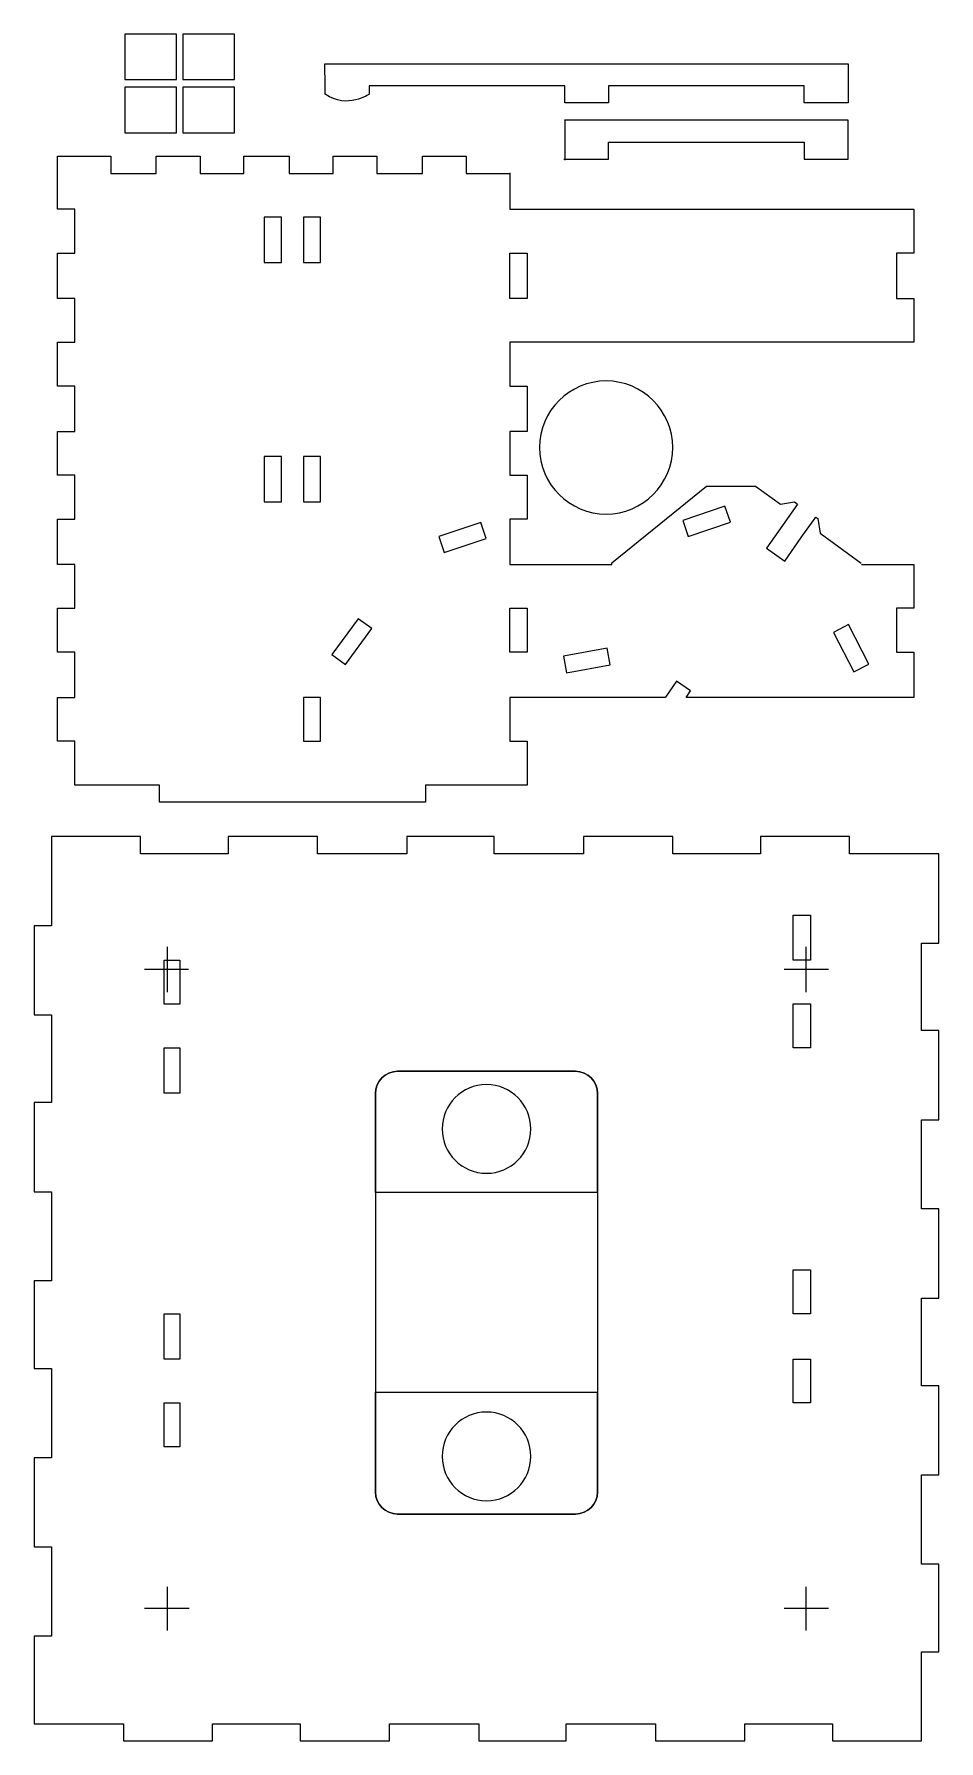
# Model space of a CAD drawing. Header units: millimetres. Extents: x -85 to 85, y -161 to 160.
import ezdxf

# ---------------------------------------------------------------- set-up
doc = ezdxf.new("R2010")
doc.units = ezdxf.units.MM
doc.header["$MEASUREMENT"] = 0
doc.layers.add('Layer 1', color=7, linetype='Continuous')
doc.layers.add('Layer 2', color=5, linetype='Continuous')

msp = doc.modelspace()

# ---------------------------------------------------------------- linework, layer by layer
at = {"layer": 'Layer 1', "color": 1, "lineweight": 9}
for points, knots in [([(-67.72, 159.78), (-67.72, 159.78), (-58.02, 159.78), (-58.02, 159.78), (-58.02, 159.78), (-58.02, 159.78), (-58.02, 151.26), (-58.02, 151.26), (-58.02, 151.26), (-58.02, 151.26), (-67.72, 151.26), (-67.72, 151.26), (-67.72, 151.26), (-67.72, 151.26), (-67.72, 159.78), (-67.72, 159.78)], [0, 0, 0, 0, 0.2, 0.2, 0.2, 0.2, 0.4, 0.4, 0.4, 0.4, 0.6, 0.6, 0.6, 0.6, 1, 1, 1, 1]), ([(-56.84, 159.78), (-56.84, 159.78), (-47.14, 159.78), (-47.14, 159.78), (-47.14, 159.78), (-47.14, 159.78), (-47.14, 151.26), (-47.14, 151.26), (-47.14, 151.26), (-47.14, 151.26), (-56.84, 151.26), (-56.84, 151.26), (-56.84, 151.26), (-56.84, 151.26), (-56.84, 159.78), (-56.84, 159.78)], [0, 0, 0, 0, 0.2, 0.2, 0.2, 0.2, 0.4, 0.4, 0.4, 0.4, 0.6, 0.6, 0.6, 0.6, 1, 1, 1, 1]), ([(-30.09, 148.5), (-25.98, 145.6), (-21.86, 148.5), (-21.86, 148.5), (-21.86, 148.5), (-21.86, 148.5), (-21.86, 150.08), (-21.86, 150.08), (-21.86, 150.08), (-21.86, 150.08), (14.89, 150.08), (14.89, 150.08), (14.89, 150.08), (14.89, 150.08), (14.89, 146.85), (14.89, 146.85), (14.89, 146.85), (14.89, 146.85), (23.12, 146.85), (23.12, 146.85), (23.12, 146.85), (23.12, 146.85), (23.12, 150.08), (23.12, 150.08), (23.12, 150.08), (23.12, 150.08), (59.87, 150.08), (59.87, 150.08), (59.87, 150.08), (59.87, 150.08), (59.87, 146.85), (59.87, 146.85), (59.87, 146.85), (59.87, 146.85), (68.1, 146.85), (68.1, 146.85), (68.1, 146.85), (68.1, 146.85), (68.1, 150), (68.1, 150), (68.1, 150), (68.1, 150), (68.1, 154.2), (68.1, 154.2), (68.1, 154.2), (68.1, 154.2), (-30.18, 154.2), (-30.18, 154.2), (-30.18, 154.2), (-30.18, 154.2), (-30.09, 150), (-30.09, 150), (-30.09, 150), (-30.09, 150), (-30.09, 148.5), (-30.09, 148.5)], [0, 0, 0, 0, 0.066667, 0.066667, 0.066667, 0.066667, 0.133333, 0.133333, 0.133333, 0.133333, 0.2, 0.2, 0.2, 0.2, 0.266667, 0.266667, 0.266667, 0.266667, 0.333333, 0.333333, 0.333333, 0.333333, 0.4, 0.4, 0.4, 0.4, 0.466667, 0.466667, 0.466667, 0.466667, 0.533333, 0.533333, 0.533333, 0.533333, 0.6, 0.6, 0.6, 0.6, 0.666667, 0.666667, 0.666667, 0.666667, 0.733333, 0.733333, 0.733333, 0.733333, 0.8, 0.8, 0.8, 0.8, 0.866667, 0.866667, 0.866667, 0.866667, 1, 1, 1, 1]), ([(-67.72, 149.79), (-67.72, 149.79), (-58.02, 149.79), (-58.02, 149.79), (-58.02, 149.79), (-58.02, 149.79), (-58.02, 141.26), (-58.02, 141.26), (-58.02, 141.26), (-58.02, 141.26), (-67.72, 141.26), (-67.72, 141.26), (-67.72, 141.26), (-67.72, 141.26), (-67.72, 149.79), (-67.72, 149.79)], [0, 0, 0, 0, 0.2, 0.2, 0.2, 0.2, 0.4, 0.4, 0.4, 0.4, 0.6, 0.6, 0.6, 0.6, 1, 1, 1, 1]), ([(-56.84, 149.79), (-56.84, 149.79), (-47.14, 149.79), (-47.14, 149.79), (-47.14, 149.79), (-47.14, 149.79), (-47.14, 141.26), (-47.14, 141.26), (-47.14, 141.26), (-47.14, 141.26), (-56.84, 141.26), (-56.84, 141.26), (-56.84, 141.26), (-56.84, 141.26), (-56.84, 149.79), (-56.84, 149.79)], [0, 0, 0, 0, 0.2, 0.2, 0.2, 0.2, 0.4, 0.4, 0.4, 0.4, 0.6, 0.6, 0.6, 0.6, 1, 1, 1, 1]), ([(14.74, 136.26), (14.74, 136.26), (23.12, 136.26), (23.12, 136.26), (23.12, 136.26), (23.12, 136.26), (23.12, 139.5), (23.12, 139.5), (23.12, 139.5), (23.12, 139.5), (59.87, 139.5), (59.87, 139.5), (59.87, 139.5), (59.87, 139.5), (59.87, 136.26), (59.87, 136.26), (59.87, 136.26), (59.87, 136.26), (68.1, 136.26), (68.1, 136.26), (68.1, 136.26), (68.1, 136.26), (68.1, 139.36), (68.1, 139.36), (68.1, 139.36), (68.1, 139.36), (68.1, 143.61), (68.1, 143.61), (68.1, 143.61), (68.1, 143.61), (14.87, 143.61), (14.87, 143.61), (14.87, 143.61), (14.87, 143.61), (14.89, 143.53), (14.89, 143.53), (14.89, 143.53), (14.89, 143.53), (14.89, 136.12), (14.89, 136.12)], [0, 0, 0, 0, 0.090909, 0.090909, 0.090909, 0.090909, 0.181818, 0.181818, 0.181818, 0.181818, 0.272727, 0.272727, 0.272727, 0.272727, 0.363636, 0.363636, 0.363636, 0.363636, 0.454545, 0.454545, 0.454545, 0.454545, 0.545455, 0.545455, 0.545455, 0.545455, 0.636364, 0.636364, 0.636364, 0.636364, 0.727273, 0.727273, 0.727273, 0.727273, 0.818182, 0.818182, 0.818182, 0.818182, 1, 1, 1, 1]), ([(70.6, 60.12), (70.6, 60.12), (80.45, 60.12), (80.45, 60.12), (80.45, 60.12), (80.45, 60.12), (80.45, 51.89), (80.45, 51.89), (80.45, 51.89), (80.45, 51.89), (77.21, 51.89), (77.21, 51.89), (77.21, 51.89), (77.21, 51.89), (77.21, 43.66), (77.21, 43.66), (77.21, 43.66), (77.21, 43.66), (80.45, 43.66), (80.45, 43.66), (80.45, 43.66), (80.45, 43.66), (80.45, 35.23), (80.45, 35.23), (80.45, 35.23), (80.45, 35.23), (80.45, 35.13), (80.45, 35.13), (80.45, 35.13), (80.45, 35.13), (37.68, 35.13), (37.68, 35.13), (37.68, 35.13), (37.68, 35.13), (38.51, 36.4), (38.51, 36.4), (38.51, 36.4), (38.51, 36.4), (35.9, 38.22), (35.9, 38.22), (35.9, 38.22), (35.9, 38.22), (33.83, 35.18), (33.83, 35.18), (33.83, 35.18), (33.83, 35.18), (33.83, 35.13), (33.83, 35.13), (33.83, 35.13), (33.83, 35.13), (7.83, 35.13), (7.83, 35.13), (7.83, 35.13), (7.83, 35.13), (7.83, 35.23), (7.83, 35.23), (7.83, 35.23), (7.83, 35.23), (7.83, 35.13), (7.83, 35.13), (7.83, 35.13), (7.83, 35.13), (4.6, 35.13), (4.6, 35.13), (4.6, 35.13), (4.6, 35.13), (4.6, 26.9), (4.6, 26.9), (4.6, 26.9), (4.6, 26.9), (7.83, 26.9), (7.83, 26.9), (7.83, 26.9), (7.83, 26.9), (7.83, 18.67), (7.83, 18.67), (7.83, 18.67), (7.83, 18.67), (4.69, 18.67), (4.69, 18.67), (4.69, 18.67), (4.69, 18.67), (-11.28, 18.67), (-11.28, 18.67), (-11.28, 18.67), (-11.28, 18.67), (-11.28, 15.44), (-11.28, 15.44), (-11.28, 15.44), (-11.28, 15.44), (-27.86, 15.44), (-27.86, 15.44), (-27.86, 15.44), (-27.86, 15.44), (-44.51, 15.44), (-44.51, 15.44), (-44.51, 15.44), (-44.51, 15.44), (-61.25, 15.44), (-61.25, 15.44), (-61.25, 15.44), (-61.25, 15.44), (-61.25, 18.67), (-61.25, 18.67), (-61.25, 18.67), (-61.25, 18.67), (-77.13, 18.67), (-77.13, 18.67), (-77.13, 18.67), (-77.13, 18.67), (-77.13, 26.9), (-77.13, 26.9), (-77.13, 26.9), (-77.13, 26.9), (-80.36, 26.9), (-80.36, 26.9), (-80.36, 26.9), (-80.36, 26.9), (-80.36, 35.13), (-80.36, 35.13), (-80.36, 35.13), (-80.36, 35.13), (-77.13, 35.13), (-77.13, 35.13), (-77.13, 35.13), (-77.13, 35.13), (-77.13, 35.23), (-77.13, 35.23), (-77.13, 35.23), (-77.13, 35.23), (-77.13, 43.66), (-77.13, 43.66), (-77.13, 43.66), (-77.13, 43.66), (-80.36, 43.66), (-80.36, 43.66), (-80.36, 43.66), (-80.36, 43.66), (-80.36, 51.89), (-80.36, 51.89), (-80.36, 51.89), (-80.36, 51.89), (-77.13, 51.89), (-77.13, 51.89), (-77.13, 51.89), (-77.13, 51.89), (-77.13, 60.12), (-77.13, 60.12), (-77.13, 60.12), (-77.13, 60.12), (-80.36, 60.12), (-80.36, 60.12), (-80.36, 60.12), (-80.36, 60.12), (-80.36, 68.65), (-80.36, 68.65), (-80.36, 68.65), (-80.36, 68.65), (-77.13, 68.65), (-77.13, 68.65), (-77.13, 68.65), (-77.13, 68.65), (-77.13, 76.88), (-77.13, 76.88), (-77.13, 76.88), (-77.13, 76.88), (-80.36, 76.88), (-80.36, 76.88), (-80.36, 76.88), (-80.36, 76.88), (-80.36, 85.11), (-80.36, 85.11), (-80.36, 85.11), (-80.36, 85.11), (-77.13, 85.11), (-77.13, 85.11), (-77.13, 85.11), (-77.13, 85.11), (-77.13, 93.64), (-77.13, 93.64), (-77.13, 93.64), (-77.13, 93.64), (-80.36, 93.64), (-80.36, 93.64), (-80.36, 93.64), (-80.36, 93.64), (-80.36, 101.87), (-80.36, 101.87), (-80.36, 101.87), (-80.36, 101.87), (-77.13, 101.87), (-77.13, 101.87), (-77.13, 101.87), (-77.13, 101.87), (-77.13, 101.89), (-77.13, 101.89), (-77.13, 101.89), (-77.13, 101.89), (-77.13, 110.1), (-77.13, 110.1), (-77.13, 110.1), (-77.13, 110.1), (-80.36, 110.1), (-80.36, 110.1), (-80.36, 110.1), (-80.36, 110.1), (-80.36, 118.62), (-80.36, 118.62), (-80.36, 118.62), (-80.36, 118.62), (-77.13, 118.62), (-77.13, 118.62), (-77.13, 118.62), (-77.13, 118.62), (-77.13, 126.86), (-77.13, 126.86), (-77.13, 126.86), (-77.13, 126.86), (-80.36, 126.86), (-80.36, 126.86), (-80.36, 126.86), (-80.36, 126.86), (-80.36, 136.85), (-80.36, 136.85), (-80.36, 136.85), (-80.36, 136.85), (-70.37, 136.85), (-70.37, 136.85), (-70.37, 136.85), (-70.37, 136.85), (-70.37, 133.62), (-70.37, 133.62), (-70.37, 133.62), (-70.37, 133.62), (-61.84, 133.62), (-61.84, 133.62), (-61.84, 133.62), (-61.84, 133.62), (-61.84, 136.85), (-61.84, 136.85), (-61.84, 136.85), (-61.84, 136.85), (-53.64, 136.85), (-53.64, 136.85), (-53.64, 136.85), (-53.64, 136.85), (-53.61, 136.85), (-53.61, 136.85), (-53.61, 136.85), (-53.61, 136.85), (-53.61, 133.62), (-53.61, 133.62), (-53.61, 133.62), (-53.61, 133.62), (-45.38, 133.62), (-45.38, 133.62), (-45.38, 133.62), (-45.38, 133.62), (-45.38, 136.85), (-45.38, 136.85), (-45.38, 136.85), (-45.38, 136.85), (-36.85, 136.85), (-36.85, 136.85), (-36.85, 136.85), (-36.85, 136.85), (-36.85, 133.62), (-36.85, 133.62), (-36.85, 133.62), (-36.85, 133.62), (-28.62, 133.62), (-28.62, 133.62), (-28.62, 133.62), (-28.62, 133.62), (-28.62, 136.85), (-28.62, 136.85), (-28.62, 136.85), (-28.62, 136.85), (-20.39, 136.85), (-20.39, 136.85), (-20.39, 136.85), (-20.39, 136.85), (-20.39, 133.62), (-20.39, 133.62), (-20.39, 133.62), (-20.39, 133.62), (-11.86, 133.62), (-11.86, 133.62), (-11.86, 133.62), (-11.86, 133.62), (-11.86, 136.85), (-11.86, 136.85), (-11.86, 136.85), (-11.86, 136.85), (-3.63, 136.85), (-3.63, 136.85), (-3.63, 136.85), (-3.63, 136.85), (-3.63, 133.62), (-3.63, 133.62), (-3.63, 133.62), (-3.63, 133.62), (4.68, 133.62), (4.68, 133.62), (4.68, 133.62), (4.68, 133.62), (4.6, 133.62), (4.6, 133.62), (4.6, 133.62), (4.6, 133.62), (4.6, 126.86), (4.6, 126.86), (4.6, 126.86), (4.6, 126.86), (7.86, 126.86), (7.86, 126.86), (7.86, 126.86), (7.86, 126.86), (80.45, 126.86), (80.45, 126.86), (80.45, 126.86), (80.45, 126.86), (80.45, 118.62), (80.45, 118.62), (80.45, 118.62), (80.45, 118.62), (77.21, 118.62), (77.21, 118.62), (77.21, 118.62), (77.21, 118.62), (77.21, 110.1), (77.21, 110.1), (77.21, 110.1), (77.21, 110.1), (80.45, 110.1), (80.45, 110.1), (80.45, 110.1), (80.45, 110.1), (80.45, 101.89), (80.45, 101.89), (80.45, 101.89), (80.45, 101.89), (80.45, 101.87), (80.45, 101.87), (80.45, 101.87), (80.45, 101.87), (7.86, 101.87), (7.86, 101.87), (7.86, 101.87), (7.86, 101.87), (4.6, 101.87), (4.6, 101.87), (4.6, 101.87), (4.6, 101.87), (4.6, 93.64), (4.6, 93.64), (4.6, 93.64), (4.6, 93.64), (7.83, 93.64), (7.83, 93.64), (7.83, 93.64), (7.83, 93.64), (7.83, 85.11), (7.83, 85.11), (7.83, 85.11), (7.83, 85.11), (4.6, 85.11), (4.6, 85.11), (4.6, 85.11), (4.6, 85.11), (4.6, 76.88), (4.6, 76.88), (4.6, 76.88), (4.6, 76.88), (7.83, 76.88), (7.83, 76.88), (7.83, 76.88), (7.83, 76.88), (7.83, 68.65), (7.83, 68.65), (7.83, 68.65), (7.83, 68.65), (4.6, 68.65), (4.6, 68.65), (4.6, 68.65), (4.6, 68.65), (4.6, 60.12), (4.6, 60.12), (4.6, 60.12), (4.6, 60.12), (7.86, 60.12), (7.86, 60.12), (7.86, 60.12), (7.86, 60.12), (23.71, 60.12), (23.71, 60.12), (23.71, 60.12), (23.71, 60.12), (23.71, 60.44), (23.71, 60.44), (23.71, 60.44), (23.71, 60.44), (41.54, 74.82), (41.54, 74.82), (41.54, 74.82), (41.54, 74.82), (41.54, 74.82), (41.54, 74.82), (41.54, 74.82), (41.54, 74.82), (50.7, 74.82), (50.7, 74.82), (50.7, 74.82), (50.7, 74.82), (50.7, 74.82), (50.7, 74.82), (50.7, 74.82), (50.7, 74.82), (55.38, 71.43), (55.38, 71.43), (55.38, 71.43), (55.38, 71.43), (58.02, 71.88), (58.02, 71.88), (58.02, 71.88), (58.02, 71.88), (58.59, 71.48), (58.59, 71.48), (58.59, 71.48), (58.59, 71.48), (55.77, 67.47), (55.77, 67.47), (55.77, 67.47), (55.77, 67.47), (52.76, 63.2), (52.76, 63.2), (52.76, 63.2), (52.76, 63.2), (56.21, 60.77), (56.21, 60.77), (56.21, 60.77), (56.21, 60.77), (59.32, 65.19), (59.32, 65.19), (59.32, 65.19), (59.32, 65.19), (62.04, 69.04), (62.04, 69.04), (62.04, 69.04), (62.04, 69.04), (62.43, 68.77), (62.43, 68.77), (62.43, 68.77), (62.43, 68.77), (62.87, 65.99), (62.87, 65.99), (62.87, 65.99), (62.87, 65.99), (70.57, 60.39), (70.57, 60.39)], [0, 0, 0, 0, 0.008621, 0.008621, 0.008621, 0.008621, 0.017241, 0.017241, 0.017241, 0.017241, 0.025862, 0.025862, 0.025862, 0.025862, 0.034483, 0.034483, 0.034483, 0.034483, 0.043103, 0.043103, 0.043103, 0.043103, 0.051724, 0.051724, 0.051724, 0.051724, 0.060345, 0.060345, 0.060345, 0.060345, 0.068966, 0.068966, 0.068966, 0.068966, 0.077586, 0.077586, 0.077586, 0.077586, 0.086207, 0.086207, 0.086207, 0.086207, 0.094828, 0.094828, 0.094828, 0.094828, 0.103448, 0.103448, 0.103448, 0.103448, 0.112069, 0.112069, 0.112069, 0.112069, 0.12069, 0.12069, 0.12069, 0.12069, 0.12931, 0.12931, 0.12931, 0.12931, 0.137931, 0.137931, 0.137931, 0.137931, 0.146552, 0.146552, 0.146552, 0.146552, 0.155172, 0.155172, 0.155172, 0.155172, 0.163793, 0.163793, 0.163793, 0.163793, 0.172414, 0.172414, 0.172414, 0.172414, 0.181034, 0.181034, 0.181034, 0.181034, 0.189655, 0.189655, 0.189655, 0.189655, 0.198276, 0.198276, 0.198276, 0.198276, 0.206897, 0.206897, 0.206897, 0.206897, 0.215517, 0.215517, 0.215517, 0.215517, 0.224138, 0.224138, 0.224138, 0.224138, 0.232759, 0.232759, 0.232759, 0.232759, 0.241379, 0.241379, 0.241379, 0.241379, 0.25, 0.25, 0.25, 0.25, 0.258621, 0.258621, 0.258621, 0.258621, 0.267241, 0.267241, 0.267241, 0.267241, 0.275862, 0.275862, 0.275862, 0.275862, 0.284483, 0.284483, 0.284483, 0.284483, 0.293103, 0.293103, 0.293103, 0.293103, 0.301724, 0.301724, 0.301724, 0.301724, 0.310345, 0.310345, 0.310345, 0.310345, 0.318966, 0.318966, 0.318966, 0.318966, 0.327586, 0.327586, 0.327586, 0.327586, 0.336207, 0.336207, 0.336207, 0.336207, 0.344828, 0.344828, 0.344828, 0.344828, 0.353448, 0.353448, 0.353448, 0.353448, 0.362069, 0.362069, 0.362069, 0.362069, 0.37069, 0.37069, 0.37069, 0.37069, 0.37931, 0.37931, 0.37931, 0.37931, 0.387931, 0.387931, 0.387931, 0.387931, 0.396552, 0.396552, 0.396552, 0.396552, 0.405172, 0.405172, 0.405172, 0.405172, 0.413793, 0.413793, 0.413793, 0.413793, 0.422414, 0.422414, 0.422414, 0.422414, 0.431034, 0.431034, 0.431034, 0.431034, 0.439655, 0.439655, 0.439655, 0.439655, 0.448276, 0.448276, 0.448276, 0.448276, 0.456897, 0.456897, 0.456897, 0.456897, 0.465517, 0.465517, 0.465517, 0.465517, 0.474138, 0.474138, 0.474138, 0.474138, 0.482759, 0.482759, 0.482759, 0.482759, 0.491379, 0.491379, 0.491379, 0.491379, 0.5, 0.5, 0.5, 0.5, 0.508621, 0.508621, 0.508621, 0.508621, 0.517241, 0.517241, 0.517241, 0.517241, 0.525862, 0.525862, 0.525862, 0.525862, 0.534483, 0.534483, 0.534483, 0.534483, 0.543103, 0.543103, 0.543103, 0.543103, 0.551724, 0.551724, 0.551724, 0.551724, 0.560345, 0.560345, 0.560345, 0.560345, 0.568966, 0.568966, 0.568966, 0.568966, 0.577586, 0.577586, 0.577586, 0.577586, 0.586207, 0.586207, 0.586207, 0.586207, 0.594828, 0.594828, 0.594828, 0.594828, 0.603448, 0.603448, 0.603448, 0.603448, 0.612069, 0.612069, 0.612069, 0.612069, 0.62069, 0.62069, 0.62069, 0.62069, 0.62931, 0.62931, 0.62931, 0.62931, 0.637931, 0.637931, 0.637931, 0.637931, 0.646552, 0.646552, 0.646552, 0.646552, 0.655172, 0.655172, 0.655172, 0.655172, 0.663793, 0.663793, 0.663793, 0.663793, 0.672414, 0.672414, 0.672414, 0.672414, 0.681034, 0.681034, 0.681034, 0.681034, 0.689655, 0.689655, 0.689655, 0.689655, 0.698276, 0.698276, 0.698276, 0.698276, 0.706897, 0.706897, 0.706897, 0.706897, 0.715517, 0.715517, 0.715517, 0.715517, 0.724138, 0.724138, 0.724138, 0.724138, 0.732759, 0.732759, 0.732759, 0.732759, 0.741379, 0.741379, 0.741379, 0.741379, 0.75, 0.75, 0.75, 0.75, 0.758621, 0.758621, 0.758621, 0.758621, 0.767241, 0.767241, 0.767241, 0.767241, 0.775862, 0.775862, 0.775862, 0.775862, 0.784483, 0.784483, 0.784483, 0.784483, 0.793103, 0.793103, 0.793103, 0.793103, 0.801724, 0.801724, 0.801724, 0.801724, 0.810345, 0.810345, 0.810345, 0.810345, 0.818966, 0.818966, 0.818966, 0.818966, 0.827586, 0.827586, 0.827586, 0.827586, 0.836207, 0.836207, 0.836207, 0.836207, 0.844828, 0.844828, 0.844828, 0.844828, 0.853448, 0.853448, 0.853448, 0.853448, 0.862069, 0.862069, 0.862069, 0.862069, 0.87069, 0.87069, 0.87069, 0.87069, 0.87931, 0.87931, 0.87931, 0.87931, 0.887931, 0.887931, 0.887931, 0.887931, 0.896552, 0.896552, 0.896552, 0.896552, 0.905172, 0.905172, 0.905172, 0.905172, 0.913793, 0.913793, 0.913793, 0.913793, 0.922414, 0.922414, 0.922414, 0.922414, 0.931034, 0.931034, 0.931034, 0.931034, 0.939655, 0.939655, 0.939655, 0.939655, 0.948276, 0.948276, 0.948276, 0.948276, 0.956897, 0.956897, 0.956897, 0.956897, 0.965517, 0.965517, 0.965517, 0.965517, 0.974138, 0.974138, 0.974138, 0.974138, 0.982759, 0.982759, 0.982759, 0.982759, 1, 1, 1, 1]), ([(-41.56, 125.39), (-41.56, 125.39), (-38.32, 125.39), (-38.32, 125.39), (-38.32, 125.39), (-38.32, 125.39), (-38.32, 116.86), (-38.32, 116.86), (-38.32, 116.86), (-38.32, 116.86), (-41.56, 116.86), (-41.56, 116.86), (-41.56, 116.86), (-41.56, 116.86), (-41.56, 125.39), (-41.56, 125.39)], [0, 0, 0, 0, 0.2, 0.2, 0.2, 0.2, 0.4, 0.4, 0.4, 0.4, 0.6, 0.6, 0.6, 0.6, 1, 1, 1, 1]), ([(-34.21, 125.39), (-34.21, 125.39), (-30.97, 125.39), (-30.97, 125.39), (-30.97, 125.39), (-30.97, 125.39), (-30.97, 116.86), (-30.97, 116.86), (-30.97, 116.86), (-30.97, 116.86), (-34.21, 116.86), (-34.21, 116.86), (-34.21, 116.86), (-34.21, 116.86), (-34.21, 125.39), (-34.21, 125.39)], [0, 0, 0, 0, 0.2, 0.2, 0.2, 0.2, 0.4, 0.4, 0.4, 0.4, 0.6, 0.6, 0.6, 0.6, 1, 1, 1, 1]), ([(7.83, 118.62), (7.83, 118.62), (4.6, 118.62), (4.6, 118.62), (4.6, 118.62), (4.6, 118.62), (4.6, 110.1), (4.6, 110.1), (4.6, 110.1), (4.6, 110.1), (7.83, 110.1), (7.83, 110.1), (7.83, 110.1), (7.83, 110.1), (7.83, 118.62), (7.83, 118.62)], [0, 0, 0, 0, 0.2, 0.2, 0.2, 0.2, 0.4, 0.4, 0.4, 0.4, 0.6, 0.6, 0.6, 0.6, 1, 1, 1, 1]), ([(10.16, 82.1), (10.16, 89.01), (15.76, 94.6), (22.66, 94.6), (22.66, 94.6), (29.56, 94.6), (35.16, 89.01), (35.16, 82.1), (35.16, 82.1), (35.16, 75.2), (29.56, 69.6), (22.66, 69.6), (22.66, 69.6), (15.76, 69.6), (10.16, 75.2), (10.16, 82.1)], [0, 0, 0, 0, 0.2, 0.2, 0.2, 0.2, 0.4, 0.4, 0.4, 0.4, 0.6, 0.6, 0.6, 0.6, 1, 1, 1, 1]), ([(-41.56, 80.41), (-41.56, 80.41), (-38.32, 80.41), (-38.32, 80.41), (-38.32, 80.41), (-38.32, 80.41), (-38.32, 71.88), (-38.32, 71.88), (-38.32, 71.88), (-38.32, 71.88), (-41.56, 71.88), (-41.56, 71.88), (-41.56, 71.88), (-41.56, 71.88), (-41.56, 80.41), (-41.56, 80.41)], [0, 0, 0, 0, 0.2, 0.2, 0.2, 0.2, 0.4, 0.4, 0.4, 0.4, 0.6, 0.6, 0.6, 0.6, 1, 1, 1, 1]), ([(-34.21, 80.41), (-34.21, 80.41), (-30.97, 80.41), (-30.97, 80.41), (-30.97, 80.41), (-30.97, 80.41), (-30.97, 71.88), (-30.97, 71.88), (-30.97, 71.88), (-30.97, 71.88), (-34.21, 71.88), (-34.21, 71.88), (-34.21, 71.88), (-34.21, 71.88), (-34.21, 80.41), (-34.21, 80.41)], [0, 0, 0, 0, 0.2, 0.2, 0.2, 0.2, 0.4, 0.4, 0.4, 0.4, 0.6, 0.6, 0.6, 0.6, 1, 1, 1, 1]), ([(44.98, 71.05), (44.98, 71.05), (45.99, 68.05), (45.99, 68.05), (45.99, 68.05), (45.99, 68.05), (38.09, 65.4), (38.09, 65.4), (38.09, 65.4), (38.09, 65.4), (37.08, 68.4), (37.08, 68.4), (37.08, 68.4), (37.08, 68.4), (44.98, 71.05), (44.98, 71.05)], [0, 0, 0, 0, 0.2, 0.2, 0.2, 0.2, 0.4, 0.4, 0.4, 0.4, 0.6, 0.6, 0.6, 0.6, 1, 1, 1, 1]), ([(-0.89, 68), (-0.89, 68), (0.11, 65), (0.11, 65), (0.11, 65), (0.11, 65), (-7.79, 62.34), (-7.79, 62.34), (-7.79, 62.34), (-7.79, 62.34), (-8.79, 65.35), (-8.79, 65.35), (-8.79, 65.35), (-8.79, 65.35), (-0.89, 68), (-0.89, 68)], [0, 0, 0, 0, 0.2, 0.2, 0.2, 0.2, 0.4, 0.4, 0.4, 0.4, 0.6, 0.6, 0.6, 0.6, 1, 1, 1, 1]), ([(7.83, 51.89), (7.83, 51.89), (4.6, 51.89), (4.6, 51.89), (4.6, 51.89), (4.6, 51.89), (4.6, 43.66), (4.6, 43.66), (4.6, 43.66), (4.6, 43.66), (7.83, 43.66), (7.83, 43.66), (7.83, 43.66), (7.83, 43.66), (7.83, 51.89), (7.83, 51.89)], [0, 0, 0, 0, 0.2, 0.2, 0.2, 0.2, 0.4, 0.4, 0.4, 0.4, 0.6, 0.6, 0.6, 0.6, 1, 1, 1, 1]), ([(-23.92, 49.92), (-23.92, 49.92), (-21.36, 48.06), (-21.36, 48.06), (-21.36, 48.06), (-21.36, 48.06), (-26.28, 41.33), (-26.28, 41.33), (-26.28, 41.33), (-26.28, 41.33), (-28.84, 43.2), (-28.84, 43.2), (-28.84, 43.2), (-28.84, 43.2), (-23.92, 49.92), (-23.92, 49.92)], [0, 0, 0, 0, 0.2, 0.2, 0.2, 0.2, 0.4, 0.4, 0.4, 0.4, 0.6, 0.6, 0.6, 0.6, 1, 1, 1, 1]), ([(65.38, 47.36), (65.38, 47.36), (68.19, 48.81), (68.19, 48.81), (68.19, 48.81), (68.19, 48.81), (72.01, 41.4), (72.01, 41.4), (72.01, 41.4), (72.01, 41.4), (69.19, 39.95), (69.19, 39.95), (69.19, 39.95), (69.19, 39.95), (65.38, 47.36), (65.38, 47.36)], [0, 0, 0, 0, 0.2, 0.2, 0.2, 0.2, 0.4, 0.4, 0.4, 0.4, 0.6, 0.6, 0.6, 0.6, 1, 1, 1, 1]), ([(22.84, 44.38), (22.84, 44.38), (23.42, 41.26), (23.42, 41.26), (23.42, 41.26), (23.42, 41.26), (15.22, 39.75), (15.22, 39.75), (15.22, 39.75), (15.22, 39.75), (14.65, 42.86), (14.65, 42.86), (14.65, 42.86), (14.65, 42.86), (22.84, 44.38), (22.84, 44.38)], [0, 0, 0, 0, 0.2, 0.2, 0.2, 0.2, 0.4, 0.4, 0.4, 0.4, 0.6, 0.6, 0.6, 0.6, 1, 1, 1, 1]), ([(-34.21, 35.13), (-34.21, 35.13), (-30.97, 35.13), (-30.97, 35.13), (-30.97, 35.13), (-30.97, 35.13), (-30.97, 26.9), (-30.97, 26.9), (-30.97, 26.9), (-30.97, 26.9), (-34.21, 26.9), (-34.21, 26.9), (-34.21, 26.9), (-34.21, 26.9), (-34.21, 35.13), (-34.21, 35.13)], [0, 0, 0, 0, 0.2, 0.2, 0.2, 0.2, 0.4, 0.4, 0.4, 0.4, 0.6, 0.6, 0.6, 0.6, 1, 1, 1, 1]), ([(82.06, 5.74), (82.06, 5.74), (85.15, 5.74), (85.15, 5.74), (85.15, 5.74), (85.15, 5.74), (85.15, -11.02), (85.15, -11.02), (85.15, -11.02), (85.15, -11.02), (81.92, -11.02), (81.92, -11.02), (81.92, -11.02), (81.92, -11.02), (81.92, -27.48), (81.92, -27.48), (81.92, -27.48), (81.92, -27.48), (85.15, -27.48), (85.15, -27.48), (85.15, -27.48), (85.15, -27.48), (85.15, -44.24), (85.15, -44.24), (85.15, -44.24), (85.15, -44.24), (81.92, -44.24), (81.92, -44.24), (81.92, -44.24), (81.92, -44.24), (81.92, -61), (81.92, -61), (81.92, -61), (81.92, -61), (85.15, -61), (85.15, -61), (85.15, -61), (85.15, -61), (85.15, -77.75), (85.15, -77.75), (85.15, -77.75), (85.15, -77.75), (81.92, -77.75), (81.92, -77.75), (81.92, -77.75), (81.92, -77.75), (81.92, -94.22), (81.92, -94.22), (81.92, -94.22), (81.92, -94.22), (85.15, -94.22), (85.15, -94.22), (85.15, -94.22), (85.15, -94.22), (85.15, -94.26), (85.15, -94.26), (85.15, -94.26), (85.15, -94.26), (85.15, -110.97), (85.15, -110.97), (85.15, -110.97), (85.15, -110.97), (81.92, -110.97), (81.92, -110.97), (81.92, -110.97), (81.92, -110.97), (81.92, -127.73), (81.92, -127.73), (81.92, -127.73), (81.92, -127.73), (85.15, -127.73), (85.15, -127.73), (85.15, -127.73), (85.15, -127.73), (85.15, -144.19), (85.15, -144.19), (85.15, -144.19), (85.15, -144.19), (81.92, -144.19), (81.92, -144.19), (81.92, -144.19), (81.92, -144.19), (81.92, -157.78), (81.92, -157.78), (81.92, -157.78), (81.92, -157.78), (81.92, -157.78), (81.92, -157.78), (81.92, -157.78), (81.92, -157.78), (81.92, -160.95), (81.92, -160.95), (81.92, -160.95), (81.92, -160.95), (65.16, -160.95), (65.16, -160.95), (65.16, -160.95), (65.16, -160.95), (65.16, -157.72), (65.16, -157.72), (65.16, -157.72), (65.16, -157.72), (48.7, -157.72), (48.7, -157.72), (48.7, -157.72), (48.7, -157.72), (48.7, -160.95), (48.7, -160.95), (48.7, -160.95), (48.7, -160.95), (31.94, -160.95), (31.94, -160.95), (31.94, -160.95), (31.94, -160.95), (31.94, -157.72), (31.94, -157.72), (31.94, -157.72), (31.94, -157.72), (15.18, -157.72), (15.18, -157.72), (15.18, -157.72), (15.18, -157.72), (15.18, -160.95), (15.18, -160.95), (15.18, -160.95), (15.18, -160.95), (-1.28, -160.95), (-1.28, -160.95), (-1.28, -160.95), (-1.28, -160.95), (-1.28, -157.72), (-1.28, -157.72), (-1.28, -157.72), (-1.28, -157.72), (-18.04, -157.72), (-18.04, -157.72), (-18.04, -157.72), (-18.04, -157.72), (-18.04, -160.95), (-18.04, -160.95), (-18.04, -160.95), (-18.04, -160.95), (-18.06, -160.95), (-18.06, -160.95), (-18.06, -160.95), (-18.06, -160.95), (-34.79, -160.95), (-34.79, -160.95), (-34.79, -160.95), (-34.79, -160.95), (-34.79, -157.72), (-34.79, -157.72), (-34.79, -157.72), (-34.79, -157.72), (-51.26, -157.72), (-51.26, -157.72), (-51.26, -157.72), (-51.26, -157.72), (-51.26, -160.95), (-51.26, -160.95), (-51.26, -160.95), (-51.26, -160.95), (-68.01, -160.95), (-68.01, -160.95), (-68.01, -160.95), (-68.01, -160.95), (-68.01, -157.72), (-68.01, -157.72), (-68.01, -157.72), (-68.01, -157.72), (-81.58, -157.72), (-81.58, -157.72), (-81.58, -157.72), (-81.58, -157.72), (-81.56, -157.72), (-81.56, -157.72), (-81.56, -157.72), (-81.56, -157.72), (-84.77, -157.72), (-84.77, -157.72), (-84.77, -157.72), (-84.77, -157.72), (-84.77, -141.25), (-84.77, -141.25), (-84.77, -141.25), (-84.77, -141.25), (-81.54, -141.25), (-81.54, -141.25), (-81.54, -141.25), (-81.54, -141.25), (-81.54, -124.5), (-81.54, -124.5), (-81.54, -124.5), (-81.54, -124.5), (-84.77, -124.5), (-84.77, -124.5), (-84.77, -124.5), (-84.77, -124.5), (-84.77, -107.74), (-84.77, -107.74), (-84.77, -107.74), (-84.77, -107.74), (-81.54, -107.74), (-81.54, -107.74), (-81.54, -107.74), (-81.54, -107.74), (-81.54, -90.98), (-81.54, -90.98), (-81.54, -90.98), (-81.54, -90.98), (-84.77, -90.98), (-84.77, -90.98), (-84.77, -90.98), (-84.77, -90.98), (-84.77, -74.52), (-84.77, -74.52), (-84.77, -74.52), (-84.77, -74.52), (-81.54, -74.52), (-81.54, -74.52), (-81.54, -74.52), (-81.54, -74.52), (-81.54, -57.76), (-81.54, -57.76), (-81.54, -57.76), (-81.54, -57.76), (-84.77, -57.76), (-84.77, -57.76), (-84.77, -57.76), (-84.77, -57.76), (-84.77, -57.8), (-84.77, -57.8), (-84.77, -57.8), (-84.77, -57.8), (-84.77, -41.01), (-84.77, -41.01), (-84.77, -41.01), (-84.77, -41.01), (-81.54, -41.01), (-81.54, -41.01), (-81.54, -41.01), (-81.54, -41.01), (-81.54, -24.54), (-81.54, -24.54), (-81.54, -24.54), (-81.54, -24.54), (-84.77, -24.54), (-84.77, -24.54), (-84.77, -24.54), (-84.77, -24.54), (-84.77, -7.79), (-84.77, -7.79), (-84.77, -7.79), (-84.77, -7.79), (-81.54, -7.79), (-81.54, -7.79), (-81.54, -7.79), (-81.54, -7.79), (-81.54, 5.74), (-81.54, 5.74), (-81.54, 5.74), (-81.54, 5.74), (-81.54, 8.97), (-81.54, 8.97), (-81.54, 8.97), (-81.54, 8.97), (-64.78, 8.97), (-64.78, 8.97), (-64.78, 8.97), (-64.78, 8.97), (-64.78, 5.74), (-64.78, 5.74), (-64.78, 5.74), (-64.78, 5.74), (-48.32, 5.74), (-48.32, 5.74), (-48.32, 5.74), (-48.32, 5.74), (-48.32, 8.97), (-48.32, 8.97), (-48.32, 8.97), (-48.32, 8.97), (-31.56, 8.97), (-31.56, 8.97), (-31.56, 8.97), (-31.56, 8.97), (-31.56, 5.74), (-31.56, 5.74), (-31.56, 5.74), (-31.56, 5.74), (-14.8, 5.74), (-14.8, 5.74), (-14.8, 5.74), (-14.8, 5.74), (-14.8, 8.97), (-14.8, 8.97), (-14.8, 8.97), (-14.8, 8.97), (1.66, 8.97), (1.66, 8.97), (1.66, 8.97), (1.66, 8.97), (1.66, 5.74), (1.66, 5.74), (1.66, 5.74), (1.66, 5.74), (18.42, 5.74), (18.42, 5.74), (18.42, 5.74), (18.42, 5.74), (18.42, 8.97), (18.42, 8.97), (18.42, 8.97), (18.42, 8.97), (18.4, 8.97), (18.4, 8.97), (18.4, 8.97), (18.4, 8.97), (35.17, 8.97), (35.17, 8.97), (35.17, 8.97), (35.17, 8.97), (35.17, 5.74), (35.17, 5.74), (35.17, 5.74), (35.17, 5.74), (51.64, 5.74), (51.64, 5.74), (51.64, 5.74), (51.64, 5.74), (51.64, 8.97), (51.64, 8.97), (51.64, 8.97), (51.64, 8.97), (68.39, 8.97), (68.39, 8.97), (68.39, 8.97), (68.39, 8.97), (68.39, 5.74), (68.39, 5.74), (68.39, 5.74), (68.39, 5.74), (82.06, 5.74), (82.06, 5.74)], [0, 0, 0, 0, 0.011494, 0.011494, 0.011494, 0.011494, 0.022989, 0.022989, 0.022989, 0.022989, 0.034483, 0.034483, 0.034483, 0.034483, 0.045977, 0.045977, 0.045977, 0.045977, 0.057471, 0.057471, 0.057471, 0.057471, 0.068966, 0.068966, 0.068966, 0.068966, 0.08046, 0.08046, 0.08046, 0.08046, 0.091954, 0.091954, 0.091954, 0.091954, 0.103448, 0.103448, 0.103448, 0.103448, 0.114943, 0.114943, 0.114943, 0.114943, 0.126437, 0.126437, 0.126437, 0.126437, 0.137931, 0.137931, 0.137931, 0.137931, 0.149425, 0.149425, 0.149425, 0.149425, 0.16092, 0.16092, 0.16092, 0.16092, 0.172414, 0.172414, 0.172414, 0.172414, 0.183908, 0.183908, 0.183908, 0.183908, 0.195402, 0.195402, 0.195402, 0.195402, 0.206897, 0.206897, 0.206897, 0.206897, 0.218391, 0.218391, 0.218391, 0.218391, 0.229885, 0.229885, 0.229885, 0.229885, 0.241379, 0.241379, 0.241379, 0.241379, 0.252874, 0.252874, 0.252874, 0.252874, 0.264368, 0.264368, 0.264368, 0.264368, 0.275862, 0.275862, 0.275862, 0.275862, 0.287356, 0.287356, 0.287356, 0.287356, 0.298851, 0.298851, 0.298851, 0.298851, 0.310345, 0.310345, 0.310345, 0.310345, 0.321839, 0.321839, 0.321839, 0.321839, 0.333333, 0.333333, 0.333333, 0.333333, 0.344828, 0.344828, 0.344828, 0.344828, 0.356322, 0.356322, 0.356322, 0.356322, 0.367816, 0.367816, 0.367816, 0.367816, 0.37931, 0.37931, 0.37931, 0.37931, 0.390805, 0.390805, 0.390805, 0.390805, 0.402299, 0.402299, 0.402299, 0.402299, 0.413793, 0.413793, 0.413793, 0.413793, 0.425287, 0.425287, 0.425287, 0.425287, 0.436782, 0.436782, 0.436782, 0.436782, 0.448276, 0.448276, 0.448276, 0.448276, 0.45977, 0.45977, 0.45977, 0.45977, 0.471264, 0.471264, 0.471264, 0.471264, 0.482759, 0.482759, 0.482759, 0.482759, 0.494253, 0.494253, 0.494253, 0.494253, 0.505747, 0.505747, 0.505747, 0.505747, 0.517241, 0.517241, 0.517241, 0.517241, 0.528736, 0.528736, 0.528736, 0.528736, 0.54023, 0.54023, 0.54023, 0.54023, 0.551724, 0.551724, 0.551724, 0.551724, 0.563218, 0.563218, 0.563218, 0.563218, 0.574713, 0.574713, 0.574713, 0.574713, 0.586207, 0.586207, 0.586207, 0.586207, 0.597701, 0.597701, 0.597701, 0.597701, 0.609195, 0.609195, 0.609195, 0.609195, 0.62069, 0.62069, 0.62069, 0.62069, 0.632184, 0.632184, 0.632184, 0.632184, 0.643678, 0.643678, 0.643678, 0.643678, 0.655172, 0.655172, 0.655172, 0.655172, 0.666667, 0.666667, 0.666667, 0.666667, 0.678161, 0.678161, 0.678161, 0.678161, 0.689655, 0.689655, 0.689655, 0.689655, 0.701149, 0.701149, 0.701149, 0.701149, 0.712644, 0.712644, 0.712644, 0.712644, 0.724138, 0.724138, 0.724138, 0.724138, 0.735632, 0.735632, 0.735632, 0.735632, 0.747126, 0.747126, 0.747126, 0.747126, 0.758621, 0.758621, 0.758621, 0.758621, 0.770115, 0.770115, 0.770115, 0.770115, 0.781609, 0.781609, 0.781609, 0.781609, 0.793103, 0.793103, 0.793103, 0.793103, 0.804598, 0.804598, 0.804598, 0.804598, 0.816092, 0.816092, 0.816092, 0.816092, 0.827586, 0.827586, 0.827586, 0.827586, 0.83908, 0.83908, 0.83908, 0.83908, 0.850575, 0.850575, 0.850575, 0.850575, 0.862069, 0.862069, 0.862069, 0.862069, 0.873563, 0.873563, 0.873563, 0.873563, 0.885057, 0.885057, 0.885057, 0.885057, 0.896552, 0.896552, 0.896552, 0.896552, 0.908046, 0.908046, 0.908046, 0.908046, 0.91954, 0.91954, 0.91954, 0.91954, 0.931034, 0.931034, 0.931034, 0.931034, 0.942529, 0.942529, 0.942529, 0.942529, 0.954023, 0.954023, 0.954023, 0.954023, 0.965517, 0.965517, 0.965517, 0.965517, 0.977011, 0.977011, 0.977011, 0.977012, 1, 1, 1, 1]), ([(57.81, -14.25), (57.81, -14.25), (61.04, -14.25), (61.04, -14.25), (61.04, -14.25), (61.04, -14.25), (61.04, -5.79), (61.04, -5.79), (61.04, -5.79), (61.04, -5.79), (57.81, -5.79), (57.81, -5.79), (57.81, -5.79), (57.81, -5.79), (57.81, -14.25), (57.81, -14.25)], [0, 0, 0, 0, 0.2, 0.2, 0.2, 0.2, 0.4, 0.4, 0.4, 0.4, 0.6, 0.6, 0.6, 0.6, 1, 1, 1, 1]), ([(-60.37, -22.49), (-60.37, -22.49), (-57.43, -22.49), (-57.43, -22.49), (-57.43, -22.49), (-57.43, -22.49), (-57.43, -14.25), (-57.43, -14.25), (-57.43, -14.25), (-57.43, -14.25), (-60.37, -14.25), (-60.37, -14.25), (-60.37, -14.25), (-60.37, -14.25), (-60.37, -22.49), (-60.37, -22.49)], [0, 0, 0, 0, 0.2, 0.2, 0.2, 0.2, 0.4, 0.4, 0.4, 0.4, 0.6, 0.6, 0.6, 0.6, 1, 1, 1, 1]), ([(57.81, -30.72), (57.81, -30.72), (61.04, -30.72), (61.04, -30.72), (61.04, -30.72), (61.04, -30.72), (61.04, -22.46), (61.04, -22.46), (61.04, -22.46), (61.04, -22.46), (57.81, -22.46), (57.81, -22.46), (57.81, -22.46), (57.81, -22.46), (57.81, -30.72), (57.81, -30.72)], [0, 0, 0, 0, 0.2, 0.2, 0.2, 0.2, 0.4, 0.4, 0.4, 0.4, 0.6, 0.6, 0.6, 0.6, 1, 1, 1, 1]), ([(-60.37, -39.24), (-60.37, -39.24), (-57.43, -39.24), (-57.43, -39.24), (-57.43, -39.24), (-57.43, -39.24), (-57.43, -30.72), (-57.43, -30.72), (-57.43, -30.72), (-57.43, -30.72), (-60.37, -30.72), (-60.37, -30.72), (-60.37, -30.72), (-60.37, -30.72), (-60.37, -39.24), (-60.37, -39.24)], [0, 0, 0, 0, 0.2, 0.2, 0.2, 0.2, 0.4, 0.4, 0.4, 0.4, 0.6, 0.6, 0.6, 0.6, 1, 1, 1, 1]), ([(21.06, -57.91), (21.06, -57.91), (21.06, -39.29), (21.06, -39.29), (21.06, -39.29), (21.06, -36.99), (19.2, -35.13), (16.89, -35.13), (16.89, -35.13), (16.89, -35.13), (-16.52, -35.13), (-16.52, -35.13), (-16.52, -35.13), (-18.82, -35.13), (-20.68, -36.99), (-20.68, -39.29), (-20.68, -39.29), (-20.68, -39.29), (-20.68, -57.91), (-20.68, -57.91)], [0, 0, 0, 0, 0.166667, 0.166667, 0.166667, 0.166667, 0.333333, 0.333333, 0.333333, 0.333333, 0.5, 0.5, 0.5, 0.5, 0.666667, 0.666667, 0.666667, 0.666667, 1, 1, 1, 1]), ([(8.52, -45.96), (8.52, -50.56), (4.79, -54.29), (0.19, -54.29), (0.19, -54.29), (-4.41, -54.29), (-8.14, -50.56), (-8.14, -45.96), (-8.14, -45.96), (-8.14, -41.36), (-4.41, -37.63), (0.19, -37.63), (0.19, -37.63), (4.79, -37.63), (8.52, -41.36), (8.52, -45.96)], [0, 0, 0, 0, 0.2, 0.2, 0.2, 0.2, 0.4, 0.4, 0.4, 0.4, 0.6, 0.6, 0.6, 0.6, 1, 1, 1, 1]), ([(57.81, -80.69), (57.81, -80.69), (61.04, -80.69), (61.04, -80.69), (61.04, -80.69), (61.04, -80.69), (61.04, -72.46), (61.04, -72.46), (61.04, -72.46), (61.04, -72.46), (57.81, -72.46), (57.81, -72.46), (57.81, -72.46), (57.81, -72.46), (57.81, -80.69), (57.81, -80.69)], [0, 0, 0, 0, 0.2, 0.2, 0.2, 0.2, 0.4, 0.4, 0.4, 0.4, 0.6, 0.6, 0.6, 0.6, 1, 1, 1, 1]), ([(-60.37, -89.22), (-60.37, -89.22), (-57.43, -89.22), (-57.43, -89.22), (-57.43, -89.22), (-57.43, -89.22), (-57.43, -80.69), (-57.43, -80.69), (-57.43, -80.69), (-57.43, -80.69), (-60.37, -80.69), (-60.37, -80.69), (-60.37, -80.69), (-60.37, -80.69), (-60.37, -89.22), (-60.37, -89.22)], [0, 0, 0, 0, 0.2, 0.2, 0.2, 0.2, 0.4, 0.4, 0.4, 0.4, 0.6, 0.6, 0.6, 0.6, 1, 1, 1, 1]), ([(57.81, -97.45), (57.81, -97.45), (61.04, -97.45), (61.04, -97.45), (61.04, -97.45), (61.04, -97.45), (61.04, -89.22), (61.04, -89.22), (61.04, -89.22), (61.04, -89.22), (57.81, -89.22), (57.81, -89.22), (57.81, -89.22), (57.81, -89.22), (57.81, -97.45), (57.81, -97.45)], [0, 0, 0, 0, 0.2, 0.2, 0.2, 0.2, 0.4, 0.4, 0.4, 0.4, 0.6, 0.6, 0.6, 0.6, 1, 1, 1, 1]), ([(-20.68, -95.41), (-20.68, -95.41), (-20.68, -114.16), (-20.68, -114.16), (-20.68, -114.16), (-20.68, -116.46), (-18.82, -118.32), (-16.52, -118.32), (-16.52, -118.32), (-16.52, -118.32), (16.89, -118.32), (16.89, -118.32), (16.89, -118.32), (19.2, -118.32), (21.06, -116.46), (21.06, -114.16), (21.06, -114.16), (21.06, -114.16), (21.06, -95.41), (21.06, -95.41)], [0, 0, 0, 0, 0.166667, 0.166667, 0.166667, 0.166667, 0.333333, 0.333333, 0.333333, 0.333333, 0.5, 0.5, 0.5, 0.5, 0.666667, 0.666667, 0.666667, 0.666667, 1, 1, 1, 1]), ([(-60.37, -105.68), (-60.37, -105.68), (-57.43, -105.68), (-57.43, -105.68), (-57.43, -105.68), (-57.43, -105.68), (-57.43, -97.45), (-57.43, -97.45), (-57.43, -97.45), (-57.43, -97.45), (-60.37, -97.45), (-60.37, -97.45), (-60.37, -97.45), (-60.37, -97.45), (-60.37, -105.68), (-60.37, -105.68)], [0, 0, 0, 0, 0.2, 0.2, 0.2, 0.2, 0.4, 0.4, 0.4, 0.4, 0.6, 0.6, 0.6, 0.6, 1, 1, 1, 1]), ([(8.52, -107.49), (8.52, -112.09), (4.79, -115.82), (0.19, -115.82), (0.19, -115.82), (-4.41, -115.82), (-8.14, -112.09), (-8.14, -107.49), (-8.14, -107.49), (-8.14, -102.89), (-4.41, -99.16), (0.19, -99.16), (0.19, -99.16), (4.79, -99.16), (8.52, -102.89), (8.52, -107.49)], [0, 0, 0, 0, 0.2, 0.2, 0.2, 0.2, 0.4, 0.4, 0.4, 0.4, 0.6, 0.6, 0.6, 0.6, 1, 1, 1, 1])]:
    msp.add_open_spline(points, degree=3, knots=knots, dxfattribs=at)
at = {"layer": 'Layer 1'}
for points, knots in [([(21.06, -57.91), (21.06, -57.91), (21.06, -39.29), (21.06, -39.29), (21.06, -39.29), (21.06, -36.99), (19.2, -35.13), (16.89, -35.13), (16.89, -35.13), (16.89, -35.13), (-16.52, -35.13), (-16.52, -35.13), (-16.52, -35.13), (-18.82, -35.13), (-20.68, -36.99), (-20.68, -39.29), (-20.68, -39.29), (-20.68, -39.29), (-20.68, -57.91), (-20.68, -57.91), (-20.68, -57.91), (-20.68, -57.91), (21.06, -57.91), (21.06, -57.91)], [0, 0, 0, 0, 0.142857, 0.142857, 0.142857, 0.142857, 0.285714, 0.285714, 0.285714, 0.285714, 0.428571, 0.428571, 0.428571, 0.428571, 0.571429, 0.571429, 0.571429, 0.571429, 0.714286, 0.714286, 0.714286, 0.714286, 1, 1, 1, 1]), ([(8.52, -45.96), (8.52, -50.56), (4.79, -54.29), (0.19, -54.29), (0.19, -54.29), (-4.41, -54.29), (-8.14, -50.56), (-8.14, -45.96), (-8.14, -45.96), (-8.14, -41.36), (-4.41, -37.63), (0.19, -37.63), (0.19, -37.63), (4.79, -37.63), (8.52, -41.36), (8.52, -45.96)], [0, 0, 0, 0, 0.2, 0.2, 0.2, 0.2, 0.4, 0.4, 0.4, 0.4, 0.6, 0.6, 0.6, 0.6, 1, 1, 1, 1]), ([(-20.68, -95.41), (-20.68, -95.41), (-20.68, -114.16), (-20.68, -114.16), (-20.68, -114.16), (-20.68, -116.46), (-18.82, -118.32), (-16.52, -118.32), (-16.52, -118.32), (-16.52, -118.32), (16.89, -118.32), (16.89, -118.32), (16.89, -118.32), (19.2, -118.32), (21.06, -116.46), (21.06, -114.16), (21.06, -114.16), (21.06, -114.16), (21.06, -95.41), (21.06, -95.41), (21.06, -95.41), (21.06, -95.41), (-20.68, -95.41), (-20.68, -95.41)], [0, 0, 0, 0, 0.142857, 0.142857, 0.142857, 0.142857, 0.285714, 0.285714, 0.285714, 0.285714, 0.428571, 0.428571, 0.428571, 0.428571, 0.571429, 0.571429, 0.571429, 0.571429, 0.714286, 0.714286, 0.714286, 0.714286, 1, 1, 1, 1]), ([(8.52, -107.49), (8.52, -112.09), (4.79, -115.82), (0.19, -115.82), (0.19, -115.82), (-4.41, -115.82), (-8.14, -112.09), (-8.14, -107.49), (-8.14, -107.49), (-8.14, -102.89), (-4.41, -99.16), (0.19, -99.16), (0.19, -99.16), (4.79, -99.16), (8.52, -102.89), (8.52, -107.49)], [0, 0, 0, 0, 0.2, 0.2, 0.2, 0.2, 0.4, 0.4, 0.4, 0.4, 0.6, 0.6, 0.6, 0.6, 1, 1, 1, 1])]:
    msp.add_open_spline(points, degree=3, knots=knots, dxfattribs=at)
at = {"layer": 'Layer 1', "color": 1, "lineweight": 9}
for points in [[(-20.68, -57.91), (-20.68, -57.91), (-20.68, -95.41), (-20.68, -95.41)], [(21.06, -57.91), (21.06, -57.91), (21.06, -95.41), (21.06, -95.41)]]:
    msp.add_open_spline(points, degree=3, dxfattribs=at)
at = {"layer": 'Layer 1', "color": 5, "lineweight": 9}
for points in [[(-59.78, -131.99), (-59.78, -131.99), (-59.78, -140.23), (-59.78, -140.23)], [(60.16, -131.99), (60.16, -131.99), (60.16, -140.23), (60.16, -140.23)], [(-55.68, -136.07), (-55.68, -136.07), (-64.02, -136.07), (-64.02, -136.07)], [(64.41, -136.07), (64.41, -136.07), (56.07, -136.07), (56.07, -136.07)]]:
    msp.add_open_spline(points, degree=3, dxfattribs=at)
at = {"layer": 'Layer 2', "color": 5, "lineweight": 9}
for points in [[(-59.78, -11.76), (-59.78, -11.76), (-59.78, -20.28), (-59.78, -20.28)], [(60.16, -11.76), (60.16, -11.76), (60.16, -20.28), (60.16, -20.28)], [(-55.81, -16.02), (-55.81, -16.02), (-64.05, -16.02), (-64.05, -16.02)], [(64.41, -15.98), (64.41, -15.98), (56.07, -15.99), (56.07, -15.99)]]:
    msp.add_open_spline(points, degree=3, dxfattribs=at)

doc.saveas('drawing.dxf')
